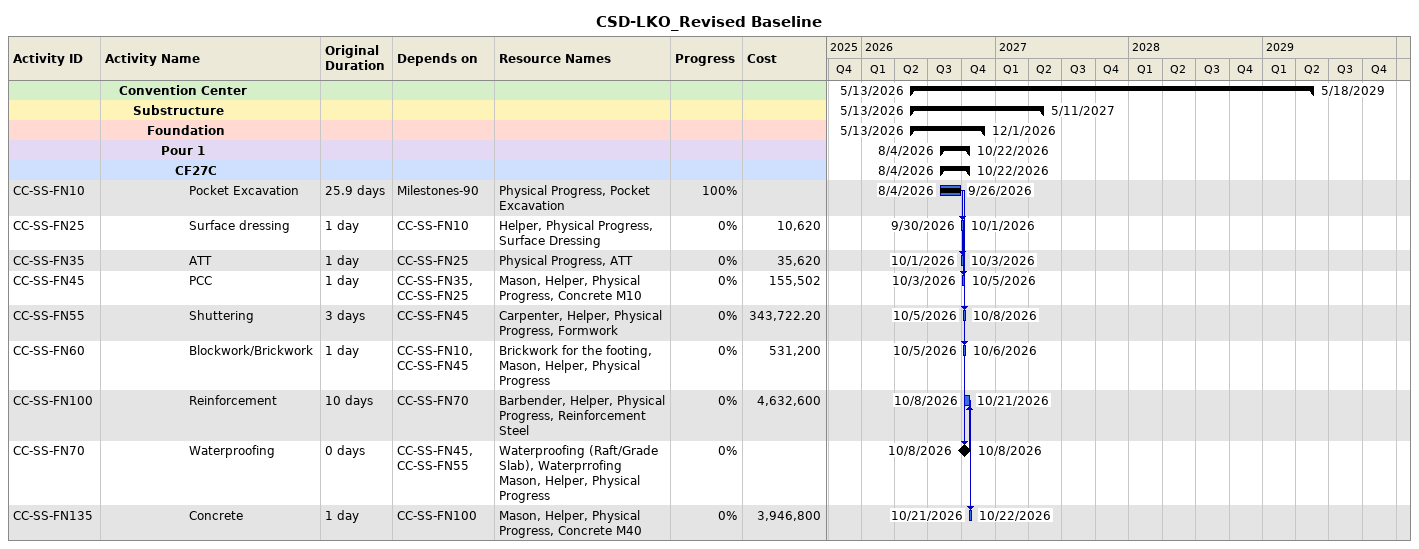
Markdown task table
CSD-LKO_Revised Baseline

| ID | Level | Task | Original duration | Start | Finish | Predecessors | Resources | % complete | Cost |
|---|---|---|---|---|---|---|---|---|---|
|  | 2 | **Convention Center** |  | 2026-05-13 | 2029-05-18 |  |  |  |  |
|  | 3 | **Substructure** |  | 2026-05-13 | 2027-05-11 |  |  |  |  |
|  | 4 | **Foundation** |  | 2026-05-13 | 2026-12-01 |  |  |  |  |
|  | 5 | **Pour 1** |  | 2026-08-04 | 2026-10-22 |  |  |  |  |
|  | 6 | **CF27C** |  | 2026-08-04 | 2026-10-22 |  |  |  |  |
| CC-SS-FN10 | 7 | Pocket Excavation | 25.9d | 2026-08-04 | 2026-09-26 | Milestones-90 | Physical Progress, Pocket Excavation | 100 |  |
| CC-SS-FN25 | 7 | Surface dressing | 1d | 2026-09-30 | 2026-10-01 | CC-SS-FN10 | Helper, Physical Progress, Surface Dressing | 0 | 10620 |
| CC-SS-FN35 | 7 | ATT | 1d | 2026-10-01 | 2026-10-03 | CC-SS-FN25 | Physical Progress, ATT | 0 | 35620 |
| CC-SS-FN45 | 7 | PCC | 1d | 2026-10-03 | 2026-10-05 | CC-SS-FN35, CC-SS-FN25 | Mason, Helper, Physical Progress, Concrete M10 | 0 | 155502 |
| CC-SS-FN55 | 7 | Shuttering | 3d | 2026-10-05 | 2026-10-08 | CC-SS-FN45 | Carpenter, Helper, Physical Progress, Formwork | 0 | 343722.20 |
| CC-SS-FN60 | 7 | Blockwork/Brickwork | 1d | 2026-10-05 | 2026-10-06 | CC-SS-FN10, CC-SS-FN45 | Brickwork for the footing, Mason, Helper, Physical Progress | 0 | 531200 |
| CC-SS-FN100 | 7 | Reinforcement | 10d | 2026-10-08 | 2026-10-21 | CC-SS-FN70 | Barbender, Helper, Physical Progress, Reinforcement Steel | 0 | 4632600 |
| CC-SS-FN70 | 7 | Waterproofing | 0d | 2026-10-08 | 2026-10-08 | CC-SS-FN45, CC-SS-FN55 | Waterproofing (Raft/Grade Slab), Waterprrofing Mason, Helper, Physical Progress | 0 |  |
| CC-SS-FN135 | 7 | Concrete | 1d | 2026-10-21 | 2026-10-22 | CC-SS-FN100 | Mason, Helper, Physical Progress, Concrete M40 | 0 | 3946800 |
